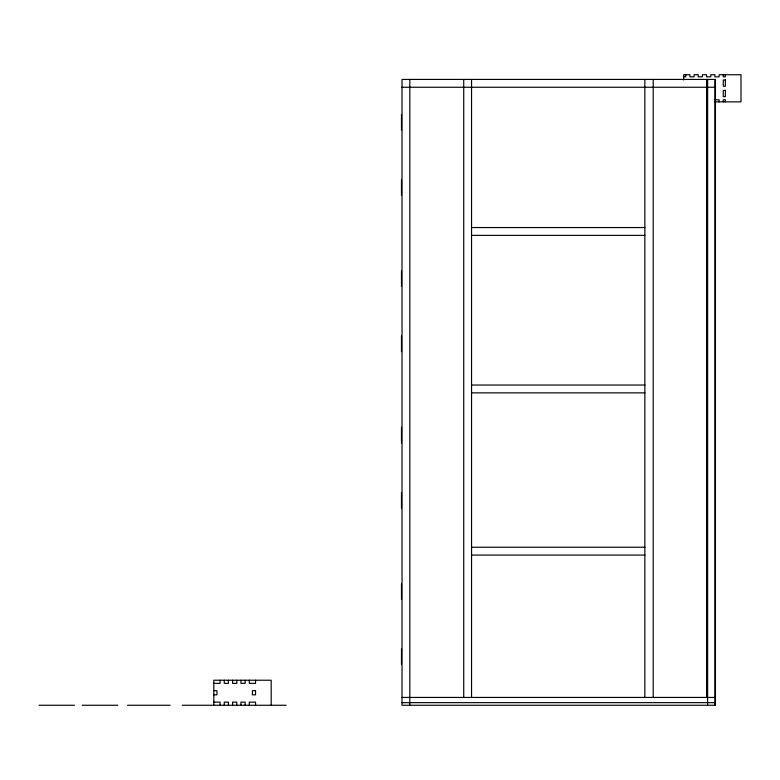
<?xml version="1.0" encoding="UTF-8"?>
<svg xmlns="http://www.w3.org/2000/svg" width="780" height="780" viewBox="0 0 780 780"><rect width="100%" height="100%" fill="white"/><g stroke="black" fill="none" stroke-linecap="round" stroke-linejoin="round"><path stroke-width="1.17" d="M683.631 76.82L685.717 76.82L685.717 74.734M402.012 87.253L714.928 87.253M714.928 99.772L719.092 99.772L719.092 101.858M714.928 101.858L741 101.858L741 74.734L719.092 74.734L719.092 76.82L714.928 76.82L714.928 74.734L710.755 74.734L710.755 76.82L706.582 76.82L706.582 74.734L702.409 74.734L702.409 76.82L698.236 76.82L698.236 74.734L694.063 74.734L694.063 76.82L689.89 76.82L689.89 74.734L683.631 74.734L683.631 79.95M471.968 227.546L644.962 227.546M471.968 235.365L644.962 235.365M471.968 385.047L644.962 385.047M471.968 392.866L644.962 392.866M471.968 547.238L644.962 547.238M471.968 555.067L644.962 555.067M213.817 683.358L220.077 683.358L220.077 680.228M213.817 690.661L216.947 690.661L216.947 694.834L213.817 694.834M402.012 697.437L714.928 697.437M213.817 702.136L220.077 702.136L220.077 705.266M402.012 702.653L714.928 702.653M39 705.266L74.461 705.266M82.27 705.266L117.731 705.266M127.452 705.266L170.118 705.266M182.208 705.266L286.192 705.266M725.351 74.734L725.351 76.82L723.265 76.82L723.265 74.734M725.351 101.858L725.351 99.772L723.265 99.772L723.265 101.858M714.928 79.433L714.928 705.266M707.626 79.433L707.626 705.266M706.582 79.433L706.582 697.437M653.201 79.433L653.201 697.437M644.855 79.433L644.855 697.437M471.549 79.433L471.549 697.437M463.729 79.433L463.729 697.437M409.831 79.433L409.831 705.266M401.485 114.377L401.485 130.016M401.485 179.566L401.485 195.214M401.485 270.835L401.485 286.474M401.485 336.024L401.485 351.663M401.485 427.294L401.485 442.933M401.485 492.482L401.485 508.121M401.485 583.742L401.485 599.391M401.485 648.941L401.485 664.579M271.186 705.266L271.186 680.228L213.817 680.228L213.817 705.266M255.538 680.228L255.538 683.358L249.288 683.358L249.288 680.228M255.538 705.266L255.538 702.136L249.288 702.136L249.288 705.266M245.115 680.228L245.115 683.358L240.942 683.358L240.942 680.228M245.115 705.266L245.115 702.136L240.942 702.136L240.942 705.266M236.769 680.228L236.769 683.358L232.596 683.358L232.596 680.228M236.769 705.266L236.769 702.136L232.596 702.136L232.596 705.266M228.423 680.228L228.423 683.358L224.25 683.358L224.25 680.228M228.423 705.266L228.423 702.136L224.25 702.136L224.25 705.266M715.445 79.433L402.012 79.433L402.012 705.266L715.445 705.266L715.445 79.433M725.351 79.95L723.265 79.95L723.265 86.21L725.351 86.21L725.351 79.95M725.351 90.383L723.265 90.383L723.265 96.642L725.351 96.642L725.351 90.383M255.538 690.661L252.418 690.661L252.418 694.834L255.538 694.834L255.538 690.661"/></g></svg>
